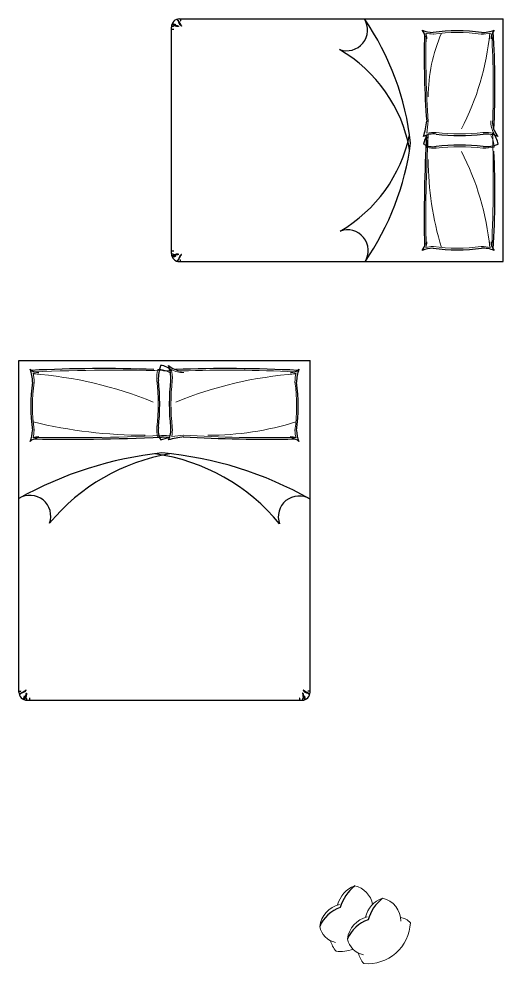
# Model space of a CAD drawing. Header units: millimetres. Extents: x -113526 to 211532, y -79714 to 28306.
# Drawn here: x 38436 to 41428, y 22453 to 28306 of the extents above; entities that cross this region are included whole.
import ezdxf

# ---------------------------------------------------------------- set-up
doc = ezdxf.new("R2010")
doc.units = ezdxf.units.MM
doc.layers.add('$Longfin_AP_HATCH', color=1, linetype='Continuous')
doc.layers.add('J-家具线', color=51, linetype='Continuous')
doc.layers.add('0.15', color=3, linetype='Continuous', lineweight=15)
doc.layers.add('T-填充线', color=8, linetype='Continuous', lineweight=5)

# ---------------------------------------------------------------- blocks, each defined once
blk = doc.blocks.new('sddfhdf')
at = {"layer": 'J-家具线', "color": 4}
for p, q in [((174089600.2, 70313559.3), (174089600.2, 70315609.3)), ((174089600.2, 70315609.3), (174091400.2, 70315609.3)), ((174091400.2, 70313559.3), (174091400.2, 70315609.3)), ((174089650.2, 70313509.3), (174091350.2, 70313509.3))]:
    blk.add_line(p, q, dxfattribs=at)
at = {"layer": 'J-家具线', "color": 8}
for points in [[(174089600.2, 70313562.3), (174089601.4, 70313563.2), (174089602.4, 70313563.8), (174089603.2, 70313564.3), (174089604, 70313564.6), (174089604.6, 70313564.8), (174089605.2, 70313564.9), (174089605.7, 70313564.9), (174089606.1, 70313564.9), (174089606.6, 70313564.9), (174089607, 70313564.9), (174089607.5, 70313565), (174089607.9, 70313565), (174089608.3, 70313565), (174089608.8, 70313565.1), (174089609.2, 70313565.2), (174089609.7, 70313565.3), (174089610.1, 70313565.5), (174089610.6, 70313565.6), (174089611, 70313565.8), (174089611.4, 70313566), (174089611.7, 70313566.2), (174089612, 70313566.3), (174089612.2, 70313566.4), (174089612.2, 70313566.4)], [(174089605.7, 70313548.2), (174089606.9, 70313549.2), (174089608, 70313549.9), (174089609, 70313550.6), (174089609.8, 70313551.1), (174089610.5, 70313551.5), (174089611.2, 70313551.9), (174089611.8, 70313552.2), (174089612.4, 70313552.5), (174089612.9, 70313552.7), (174089613.3, 70313553), (174089613.8, 70313553.3), (174089614.3, 70313553.5), (174089614.7, 70313553.8), (174089615.1, 70313554), (174089615.5, 70313554.3), (174089616, 70313554.6), (174089616.4, 70313554.8), (174089616.8, 70313555.1), (174089617.3, 70313555.4), (174089617.8, 70313555.7), (174089618.3, 70313556), (174089618.8, 70313556.4), (174089619.4, 70313556.7), (174089620, 70313557.1), (174089620.7, 70313557.5), (174089621.4, 70313557.9), (174089622.1, 70313558.3), (174089622.8, 70313558.7), (174089623.6, 70313559.2), (174089624.3, 70313559.6), (174089625, 70313560), (174089625.7, 70313560.4), (174089626.3, 70313560.9), (174089627, 70313561.3), (174089627.6, 70313561.6), (174089628.2, 70313562), (174089628.7, 70313562.4), (174089629.3, 70313562.7), (174089629.8, 70313563.1), (174089630.3, 70313563.4), (174089630.9, 70313563.7), (174089631.4, 70313564.1), (174089631.9, 70313564.4), (174089632.4, 70313564.7), (174089633, 70313565), (174089633.5, 70313565.3), (174089634.1, 70313565.6), (174089634.6, 70313565.9), (174089635.2, 70313566.2), (174089635.8, 70313566.5), (174089636.4, 70313566.8), (174089637, 70313567.1), (174089637.6, 70313567.4), (174089638.2, 70313567.7), (174089638.7, 70313568), (174089639.3, 70313568.4), (174089639.8, 70313568.8), (174089640.2, 70313569.1), (174089640.7, 70313569.5), (174089641.1, 70313569.8), (174089641.5, 70313570.2), (174089641.9, 70313570.5), (174089642.3, 70313570.7), (174089642.6, 70313570.9), (174089643, 70313571.1), (174089643.3, 70313571.1), (174089643.6, 70313571.2), (174089643.8, 70313571.1), (174089644, 70313571.1), (174089644, 70313571), (174089644, 70313570.8), (174089643.9, 70313570.6), (174089643.6, 70313570.4), (174089643.3, 70313570.1), (174089642.8, 70313569.8), (174089642.3, 70313569.5), (174089641.8, 70313569.1), (174089641.2, 70313568.6), (174089640.7, 70313568.1), (174089640.2, 70313567.5), (174089639.7, 70313566.8), (174089639.3, 70313566.1), (174089638.9, 70313565.4), (174089638.6, 70313564.7), (174089638.2, 70313563.9), (174089637.8, 70313563.3), (174089637.3, 70313562.7), (174089636.8, 70313562.1), (174089636.2, 70313561.7), (174089635.5, 70313561.4), (174089634.8, 70313561.1), (174089634, 70313560.9), (174089633.2, 70313560.7), (174089632.4, 70313560.5), (174089631.5, 70313560.2), (174089630.7, 70313559.9), (174089629.9, 70313559.5), (174089629, 70313559.1), (174089628.2, 70313558.6), (174089627.4, 70313558.1), (174089626.6, 70313557.6), (174089625.7, 70313557.1), (174089624.8, 70313556.6), (174089623.9, 70313556.2), (174089623, 70313555.8), (174089622, 70313555.5), (174089621.1, 70313555.3), (174089620.1, 70313555.1), (174089619.2, 70313554.9), (174089618.3, 70313554.7), (174089617.5, 70313554.5), (174089616.7, 70313554.3), (174089616.1, 70313554.1), (174089615.4, 70313553.9), (174089614.9, 70313553.7), (174089614.4, 70313553.5), (174089614, 70313553.2), (174089613.6, 70313553), (174089613.2, 70313552.7), (174089612.8, 70313552.4), (174089612.5, 70313552.1), (174089612.2, 70313551.7), (174089611.8, 70313551.4), (174089611.5, 70313551), (174089611.2, 70313550.7), (174089610.8, 70313550.3), (174089610.5, 70313549.9), (174089610.1, 70313549.5), (174089609.6, 70313549.1), (174089609.2, 70313548.7), (174089608.7, 70313548.3), (174089608.2, 70313547.8), (174089607.6, 70313547.3), (174089607, 70313546.6), (174089606.4, 70313545.9), (174089605.7, 70313545.1)], [(174089644.3, 70313552.7), (174089643.2, 70313546.8), (174089642.2, 70313542.2), (174089641.4, 70313538.7), (174089640.8, 70313536.2), (174089640.2, 70313534.4), (174089639.7, 70313533.2), (174089639.3, 70313532.4), (174089639, 70313531.8), (174089638.8, 70313531.2), (174089638.6, 70313530.6), (174089638.4, 70313530.1), (174089638.3, 70313529.5), (174089638.2, 70313528.9), (174089638.1, 70313528.3), (174089638, 70313527.7), (174089637.9, 70313527), (174089637.8, 70313526.2), (174089637.6, 70313525.3), (174089637.5, 70313524.1), (174089637.2, 70313522.7), (174089636.9, 70313520.7), (174089636.5, 70313518.3), (174089636, 70313515.3), (174089635.3, 70313511.5)], [(174089644.3, 70313552.7), (174089646.4, 70313553.3), (174089647.4, 70313551.7), (174089647.4, 70313551.7), (174089646.2, 70313543.3), (174089645.7, 70313539.4), (174089644.3, 70313538.2), (174089644.9, 70313534.1), (174089641.9, 70313528.4), (174089641.9, 70313525.6), (174089645.5, 70313522.3), (174089646.2, 70313519.4), (174089646.4, 70313517.8), (174089646.5, 70313509.4), (174089646.5, 70313510.9)], [(174091356, 70313552.7), (174091353.9, 70313553.3), (174091352.9, 70313551.7), (174091352.9, 70313551.7), (174091354.1, 70313543.3), (174091354.7, 70313539.4), (174091356, 70313538.2), (174091355.5, 70313534.1), (174091358.4, 70313528.4), (174091358.4, 70313525.6), (174091354.9, 70313522.3), (174091354.1, 70313519.4), (174091353.9, 70313517.8), (174091353.8, 70313509.4), (174091353.8, 70313510.9)], [(174091356, 70313552.7), (174091357.1, 70313546.8), (174091358.1, 70313542.2), (174091358.9, 70313538.7), (174091359.6, 70313536.2), (174091360.1, 70313534.4), (174091360.6, 70313533.2), (174091361, 70313532.4), (174091361.3, 70313531.8), (174091361.6, 70313531.2), (174091361.8, 70313530.6), (174091361.9, 70313530.1), (174091362.1, 70313529.5), (174091362.2, 70313528.9), (174091362.3, 70313528.3), (174091362.4, 70313527.7), (174091362.5, 70313527), (174091362.6, 70313526.2), (174091362.7, 70313525.3), (174091362.9, 70313524.1), (174091363.1, 70313522.7), (174091363.4, 70313520.7), (174091363.8, 70313518.3), (174091364.4, 70313515.3), (174091365, 70313511.5)], [(174091394.7, 70313548.2), (174091393.4, 70313549.2), (174091392.3, 70313549.9), (174091391.4, 70313550.6), (174091390.5, 70313551.1), (174091389.8, 70313551.5), (174091389.1, 70313551.9), (174091388.5, 70313552.2), (174091388, 70313552.5), (174091387.5, 70313552.7), (174091387, 70313553), (174091386.5, 70313553.3), (174091386.1, 70313553.5), (174091385.6, 70313553.8), (174091385.2, 70313554), (174091384.8, 70313554.3), (174091384.4, 70313554.6), (174091383.9, 70313554.8), (174091383.5, 70313555.1), (174091383, 70313555.4), (174091382.5, 70313555.7), (174091382, 70313556), (174091381.5, 70313556.4), (174091380.9, 70313556.7), (174091380.3, 70313557.1), (174091379.6, 70313557.5), (174091378.9, 70313557.9), (174091378.2, 70313558.3), (174091377.5, 70313558.7), (174091376.8, 70313559.2), (174091376, 70313559.6), (174091375.3, 70313560), (174091374.6, 70313560.4), (174091374, 70313560.9), (174091373.4, 70313561.3), (174091372.8, 70313561.6), (174091372.2, 70313562), (174091371.6, 70313562.4), (174091371.1, 70313562.7), (174091370.5, 70313563.1), (174091370, 70313563.4), (174091369.5, 70313563.7), (174091368.9, 70313564.1), (174091368.4, 70313564.4), (174091367.9, 70313564.7), (174091367.4, 70313565), (174091366.8, 70313565.3), (174091366.3, 70313565.6), (174091365.7, 70313565.9), (174091365.1, 70313566.2), (174091364.5, 70313566.5), (174091363.9, 70313566.8), (174091363.3, 70313567.1), (174091362.7, 70313567.4), (174091362.2, 70313567.7), (174091361.6, 70313568), (174091361.1, 70313568.4), (174091360.6, 70313568.8), (174091360.1, 70313569.1), (174091359.7, 70313569.5), (174091359.2, 70313569.8), (174091358.8, 70313570.2), (174091358.4, 70313570.5), (174091358.1, 70313570.7), (174091357.7, 70313570.9), (174091357.4, 70313571.1), (174091357, 70313571.1), (174091356.8, 70313571.2), (174091356.5, 70313571.1), (174091356.4, 70313571.1), (174091356.3, 70313571), (174091356.3, 70313570.8), (174091356.4, 70313570.6), (174091356.7, 70313570.4), (174091357.1, 70313570.1), (174091357.5, 70313569.8), (174091358, 70313569.5), (174091358.5, 70313569.1), (174091359.1, 70313568.6), (174091359.6, 70313568.1), (174091360.1, 70313567.5), (174091360.6, 70313566.8), (174091361, 70313566.1), (174091361.4, 70313565.4), (174091361.8, 70313564.7), (174091362.2, 70313563.9), (174091362.6, 70313563.3), (174091363, 70313562.7), (174091363.6, 70313562.1), (174091364.2, 70313561.7), (174091364.8, 70313561.4), (174091365.6, 70313561.1), (174091366.3, 70313560.9), (174091367.1, 70313560.7), (174091368, 70313560.5), (174091368.8, 70313560.2), (174091369.6, 70313559.9), (174091370.5, 70313559.5), (174091371.3, 70313559.1), (174091372.1, 70313558.6), (174091372.9, 70313558.1), (174091373.8, 70313557.6), (174091374.6, 70313557.1), (174091375.5, 70313556.6), (174091376.4, 70313556.2), (174091377.3, 70313555.8), (174091378.3, 70313555.5), (174091379.2, 70313555.3), (174091380.2, 70313555.1), (174091381.1, 70313554.9), (174091382, 70313554.7), (174091382.8, 70313554.5), (174091383.6, 70313554.3), (174091384.3, 70313554.1), (174091384.9, 70313553.9), (174091385.4, 70313553.7), (174091385.9, 70313553.5), (174091386.4, 70313553.2), (174091386.8, 70313553), (174091387.1, 70313552.7), (174091387.5, 70313552.4), (174091387.8, 70313552.1), (174091388.2, 70313551.7), (174091388.5, 70313551.4), (174091388.8, 70313551), (174091389.1, 70313550.7), (174091389.5, 70313550.3), (174091389.9, 70313549.9), (174091390.3, 70313549.5), (174091390.7, 70313549.1), (174091391.1, 70313548.7), (174091391.6, 70313548.3), (174091392.1, 70313547.8), (174091392.7, 70313547.3), (174091393.3, 70313546.6), (174091394, 70313545.9), (174091394.7, 70313545.1)], [(174091400.2, 70313562.3), (174091399, 70313563.2), (174091398, 70313563.8), (174091397.1, 70313564.3), (174091396.4, 70313564.6), (174091395.7, 70313564.8), (174091395.2, 70313564.9), (174091394.7, 70313564.9), (174091394.2, 70313564.9), (174091393.8, 70313564.9), (174091393.3, 70313564.9), (174091392.9, 70313565), (174091392.4, 70313565), (174091392, 70313565), (174091391.5, 70313565.1), (174091391.1, 70313565.2), (174091390.6, 70313565.3), (174091390.2, 70313565.5), (174091389.7, 70313565.6), (174091389.3, 70313565.8), (174091388.9, 70313566), (174091388.6, 70313566.2), (174091388.3, 70313566.3), (174091388.2, 70313566.4), (174091388.1, 70313566.4)], [(174089628, 70313514.5), (174089629, 70313516.7), (174089629.8, 70313518.8), (174089630.5, 70313520.6), (174089631, 70313522.2), (174089631.4, 70313523.6), (174089631.7, 70313524.8), (174089632, 70313526), (174089632.2, 70313527.1), (174089632.5, 70313528.1), (174089632.8, 70313529), (174089633.1, 70313530), (174089633.4, 70313531.1), (174089633.8, 70313532.2), (174089634.3, 70313533.5), (174089634.9, 70313535), (174089635.5, 70313536.7)], [(174089664.5, 70313524), (174089664.9, 70313522.1), (174089665.3, 70313520.3), (174089665.6, 70313518.5), (174089665.8, 70313516.6), (174089665.9, 70313514.8), (174089665.9, 70313512.9), (174089666, 70313511.1), (174089666, 70313509.3)], [(174091335.9, 70313524), (174091335.4, 70313522.1), (174091335, 70313520.3), (174091334.7, 70313518.5), (174091334.6, 70313516.6), (174091334.5, 70313514.8), (174091334.4, 70313512.9), (174091334.4, 70313511.1), (174091334.4, 70313509.3)], [(174091372.4, 70313514.5), (174091371.3, 70313516.7), (174091370.5, 70313518.8), (174091369.8, 70313520.6), (174091369.3, 70313522.2), (174091368.9, 70313523.6), (174091368.6, 70313524.8), (174091368.3, 70313526), (174091368.1, 70313527.1), (174091367.8, 70313528.1), (174091367.6, 70313529), (174091367.3, 70313530), (174091366.9, 70313531.1), (174091366.5, 70313532.2), (174091366, 70313533.5), (174091365.5, 70313535), (174091364.8, 70313536.7)]]:
    blk.add_lwpolyline(points, dxfattribs=at)
at = {"layer": 'J-家具线', "color": 4}
for centre, radius, start, end in [((174089492.3, 70315480.8), 191.6, 358.39232, 22.60225), ((174089720, 70315610.6), 75.8, 227.85954, 271.80123), ((174090107.5, 70307148.1), 8410.6, 87.78089, 92.92978), ((174090687, 70315499.5), 225.2, 159.51501, 183.4755), ((174090465.5, 70315468.1), 110.8, 43.36449, 84.52402), ((174090615.5, 70315681.2), 137.5, 228.41611, 265.3126), ((174090313.3, 70315499.5), 225.2, 356.5245, 20.48499), ((174090892.8, 70307148.1), 8410.6, 87.07022, 92.21911), ((174091280.3, 70315610.6), 75.8, 268.19877, 312.14046), ((174091508, 70315480.8), 191.6, 157.39775, 181.60768), ((174089199.4, 70315340.3), 1271.2, 353.42597, 6.57403), ((174091800.9, 70315340.3), 1271.2, 173.42597, 186.57403), ((174090766.5, 70315326.1), 1092.9, 172.14891, 187.85109), ((174090233.8, 70315326.1), 1092.9, 352.14891, 7.85109), ((174090575.9, 70315176.3), 115.2, 170.74197, 210.35686), ((174090424.4, 70315176.3), 115.2, 329.64314, 9.25803), ((174089492.3, 70315182.2), 191.6, 337.39775, 358.39232), ((174089906.9, 70328178.7), 13056.8, 269.06659, 272.75648), ((174090427.1, 70315349), 236.2, 282.09898, 296.13225), ((174090701.3, 70314471.6), 670.4, 97.03136, 105.35753), ((174091131.4, 70323936.9), 8815, 266.64509, 271.13596), ((174091508, 70315182.2), 191.6, 181.60768, 202.60225), ((174089720, 70315052.4), 75.8, 96.49786, 132.14046), ((174091280.3, 70315052.4), 75.8, 47.85954, 83.50214), ((174090728.6, 70312743.9), 2306.8, 96.11872, 119.28727), ((174090734.1, 70313821.9), 1225.9, 99.40025, 140.44061), ((174090270, 70313827.1), 1217.1, 39.33241, 81.86107), ((174090278.7, 70312767.7), 2279.1, 60.52367, 84.86263), ((174089668.3, 70314647), 128.5, 339.79659, 122.04726), ((174091332, 70314642.9), 128.5, 57.95274, 200.20341), ((174089650.2, 70313559.3), 50, 180, 270), ((174091350.2, 70313559.3), 50, 270, 0)]:
    blk.add_arc(centre, radius, start, end, dxfattribs=at)
at = {"layer": 'T-填充线'}
for centre, radius, start, end in [((174090200.2, 70302677.3), 12871.5, 88.46036, 92.24672), ((174090687, 70315499.5), 235.1, 166.76988, 183.4755), ((174090461.9, 70315422.2), 131.2, 58.31035, 91.61498), ((174090615.5, 70315681.2), 147.4, 240.14868, 271.5527), ((174090313.3, 70315499.5), 235.1, 356.5245, 13.23012), ((174090889.1, 70306816.1), 8732.7, 87.27226, 91.86925), ((174089492.3, 70315480.8), 201.5, 358.39232, 14.55155), ((174089720, 70315610.6), 85.7, 247.5713, 271.80123), ((174089501.3, 70313064.6), 2469, 67.89882, 85.65117), ((174089199.4, 70315340.3), 1261.2, 353.42597, 6.57403), ((174091800.9, 70315340.3), 1261.2, 173.42597, 186.57403), ((174091499, 70313064.6), 2469, 94.34883, 112.10118), ((174091280.3, 70315610.6), 85.7, 268.19877, 292.4287), ((174091508, 70315480.8), 201.5, 165.44845, 181.60768), ((174090766.5, 70315326.1), 1082.9, 172.14891, 187.85109), ((174090233.8, 70315326.1), 1082.9, 352.14891, 7.85109), ((174090375.3, 70318073.3), 2926.4, 256.4149, 270.1202), ((174090687, 70315181.2), 235.1, 176.5245, 190.52739), ((174090313.3, 70315181.2), 235.1, 349.47261, 3.4755), ((174090773.1, 70316963.8), 1816.9, 269.86585, 287.26581), ((174089492.3, 70315182.2), 201.5, 345.44845, 358.39232), ((174089720, 70315052.4), 85.7, 88.19877, 112.4287), ((174089907.5, 70328157.7), 13025.8, 269.05588, 272.75643), ((174090078.6, 70318730.3), 3611.8, 275.99658, 277.19265), ((174090997.9, 70311535.5), 3631.2, 95.98052, 97.17341), ((174091131.1, 70323927.9), 8796, 266.64552, 271.14886), ((174091280.3, 70315052.4), 85.7, 67.5713, 91.80123), ((174091508, 70315182.2), 201.5, 181.60768, 194.55155)]:
    blk.add_arc(centre, radius, start, end, dxfattribs=at)
blk = doc.blocks.new('cdhk')
at = {"layer": 'J-家具线', "color": 4}
for p, q in [((101189.1, -55322.5), (102589.1, -55322.5)), ((101139.1, -55372.5), (101139.1, -57372.5)), ((102639.1, -55372.5), (102639.1, -57372.5)), ((101139.1, -57372.5), (102639.1, -57372.5))]:
    blk.add_line(p, q, dxfattribs=at)
at = {"layer": 'J-家具线', "color": 8}
for points in [[(101144.5, -55361.4), (101145.8, -55362.4), (101146.9, -55363.2), (101147.8, -55363.8), (101148.7, -55364.3), (101149.4, -55364.8), (101150.1, -55365.1), (101150.7, -55365.4), (101151.2, -55365.7), (101151.8, -55366), (101152.2, -55366.2), (101152.7, -55366.5), (101153.1, -55366.7), (101153.6, -55367), (101154, -55367.3), (101154.4, -55367.5), (101154.8, -55367.8), (101155.3, -55368.1), (101155.7, -55368.3), (101156.2, -55368.6), (101156.7, -55368.9), (101157.2, -55369.3), (101157.7, -55369.6), (101158.3, -55369.9), (101158.9, -55370.3), (101159.6, -55370.7), (101160.3, -55371.1), (101161, -55371.5), (101161.7, -55372), (101162.4, -55372.4), (101163.2, -55372.8), (101163.9, -55373.3), (101164.6, -55373.7), (101165.2, -55374.1), (101165.9, -55374.5), (101166.5, -55374.9), (101167, -55375.3), (101167.6, -55375.6), (101168.2, -55376), (101168.7, -55376.3), (101169.2, -55376.7), (101169.7, -55377), (101170.3, -55377.3), (101170.8, -55377.6), (101171.3, -55377.9), (101171.9, -55378.2), (101172.4, -55378.5), (101173, -55378.8), (101173.5, -55379.1), (101174.1, -55379.4), (101174.7, -55379.7), (101175.3, -55380), (101175.9, -55380.3), (101176.5, -55380.6), (101177.1, -55380.9), (101177.6, -55381.3), (101178.1, -55381.6), (101178.6, -55382), (101179.1, -55382.4), (101179.6, -55382.7), (101180, -55383.1), (101180.4, -55383.4), (101180.8, -55383.7), (101181.1, -55383.9), (101181.5, -55384.1), (101181.9, -55384.3), (101182.2, -55384.4), (101182.5, -55384.4), (101182.7, -55384.4), (101182.9, -55384.3), (101182.9, -55384.2), (101182.9, -55384), (101182.8, -55383.8), (101182.5, -55383.6), (101182.2, -55383.4), (101181.7, -55383.1), (101181.2, -55382.7), (101180.7, -55382.3), (101180.1, -55381.8), (101179.6, -55381.3), (101179.1, -55380.7), (101178.6, -55380.1), (101178.2, -55379.3), (101177.8, -55378.6), (101177.5, -55377.9), (101177.1, -55377.2), (101176.6, -55376.5), (101176.2, -55375.9), (101175.7, -55375.4), (101175.1, -55375), (101174.4, -55374.6), (101173.7, -55374.4), (101172.9, -55374.1), (101172.1, -55373.9), (101171.3, -55373.7), (101170.4, -55373.5), (101169.6, -55373.2), (101168.7, -55372.8), (101167.9, -55372.3), (101167.1, -55371.8), (101166.3, -55371.3), (101165.4, -55370.8), (101164.6, -55370.3), (101163.7, -55369.9), (101162.8, -55369.4), (101161.9, -55369.1), (101160.9, -55368.8), (101160, -55368.5), (101159, -55368.3), (101158.1, -55368.1), (101157.2, -55367.9), (101156.4, -55367.7), (101155.6, -55367.6), (101154.9, -55367.4), (101154.3, -55367.2), (101153.8, -55366.9), (101153.3, -55366.7), (101152.9, -55366.5), (101152.5, -55366.2), (101152.1, -55365.9), (101151.7, -55365.6), (101151.4, -55365.3), (101151.1, -55365), (101150.7, -55364.6), (101150.4, -55364.3), (101150.1, -55363.9), (101149.7, -55363.5), (101149.3, -55363.2), (101149, -55362.8), (101148.5, -55362.4), (101148.1, -55362), (101147.6, -55361.5), (101147.1, -55361), (101146.5, -55360.5), (101145.9, -55359.9), (101145.3, -55359.1), (101144.5, -55358.3)], [(101166.8, -55327.7), (101167.9, -55330), (101168.7, -55332), (101169.4, -55333.8), (101169.9, -55335.4), (101170.3, -55336.8), (101170.6, -55338.1), (101170.9, -55339.2), (101171.1, -55340.3), (101171.4, -55341.3), (101171.6, -55342.3), (101172, -55343.3), (101172.3, -55344.3), (101172.7, -55345.5), (101173.2, -55346.8), (101173.8, -55348.3), (101174.4, -55350)], [(101183.2, -55366), (101182.1, -55360.1), (101181.1, -55355.5), (101180.3, -55352), (101179.6, -55349.4), (101179.1, -55347.6), (101178.6, -55346.4), (101178.2, -55345.6), (101177.9, -55345), (101177.7, -55344.4), (101177.4, -55343.9), (101177.3, -55343.3), (101177.2, -55342.8), (101177, -55342.2), (101176.9, -55341.6), (101176.9, -55340.9), (101176.8, -55340.2), (101176.7, -55339.5), (101176.5, -55338.5), (101176.3, -55337.4), (101176.1, -55335.9), (101175.8, -55334), (101175.4, -55331.5), (101174.8, -55328.5), (101174.2, -55324.7)], [(101183.2, -55366), (101185.3, -55366.5), (101186.3, -55365), (101186.3, -55365), (101185.1, -55356.5), (101184.5, -55352.6), (101183.2, -55351.4), (101183.8, -55347.3), (101180.8, -55341.6), (101180.8, -55338.9), (101184.3, -55335.5), (101185.1, -55332.6), (101185.3, -55331), (101185.4, -55322.6), (101185.4, -55324.2)], [(101203.3, -55337.2), (101203.8, -55335.4), (101204.2, -55333.5), (101204.5, -55331.7), (101204.7, -55329.8), (101204.8, -55328), (101204.8, -55326.2), (101204.8, -55324.3), (101204.8, -55322.5)], [(102574.8, -55337.2), (102574.3, -55335.4), (102573.9, -55333.5), (102573.6, -55331.7), (102573.4, -55329.8), (102573.3, -55328), (102573.3, -55326.2), (102573.3, -55324.3), (102573.3, -55322.5)], [(102594.9, -55366), (102592.8, -55366.5), (102591.8, -55365), (102591.8, -55365), (102593, -55356.5), (102593.6, -55352.6), (102594.9, -55351.4), (102594.3, -55347.3), (102597.3, -55341.6), (102597.3, -55338.9), (102593.8, -55335.5), (102593, -55332.6), (102592.8, -55331), (102592.7, -55322.6), (102592.7, -55324.2)], [(102594.9, -55366), (102596, -55360.1), (102597, -55355.5), (102597.8, -55352), (102598.5, -55349.4), (102599, -55347.6), (102599.5, -55346.4), (102599.9, -55345.6), (102600.2, -55345), (102600.4, -55344.4), (102600.7, -55343.9), (102600.8, -55343.3), (102600.9, -55342.8), (102601.1, -55342.2), (102601.2, -55341.6), (102601.2, -55340.9), (102601.3, -55340.2), (102601.4, -55339.5), (102601.6, -55338.5), (102601.8, -55337.4), (102602, -55335.9), (102602.3, -55334), (102602.7, -55331.5), (102603.3, -55328.5), (102603.9, -55324.7)], [(102633.6, -55361.4), (102632.3, -55362.4), (102631.2, -55363.2), (102630.3, -55363.8), (102629.4, -55364.3), (102628.7, -55364.8), (102628, -55365.1), (102627.4, -55365.4), (102626.9, -55365.7), (102626.3, -55366), (102625.9, -55366.2), (102625.4, -55366.5), (102625, -55366.7), (102624.5, -55367), (102624.1, -55367.3), (102623.7, -55367.5), (102623.3, -55367.8), (102622.8, -55368.1), (102622.4, -55368.3), (102621.9, -55368.6), (102621.4, -55368.9), (102620.9, -55369.3), (102620.4, -55369.6), (102619.8, -55369.9), (102619.2, -55370.3), (102618.5, -55370.7), (102617.8, -55371.1), (102617.1, -55371.5), (102616.4, -55372), (102615.7, -55372.4), (102614.9, -55372.8), (102614.2, -55373.3), (102613.5, -55373.7), (102612.9, -55374.1), (102612.2, -55374.5), (102611.6, -55374.9), (102611.1, -55375.3), (102610.5, -55375.6), (102610, -55376), (102609.4, -55376.3), (102608.9, -55376.7), (102608.4, -55377), (102607.8, -55377.3), (102607.3, -55377.6), (102606.8, -55377.9), (102606.2, -55378.2), (102605.7, -55378.5), (102605.1, -55378.8), (102604.6, -55379.1), (102604, -55379.4), (102603.4, -55379.7), (102602.8, -55380), (102602.2, -55380.3), (102601.6, -55380.6), (102601, -55380.9), (102600.5, -55381.3), (102600, -55381.6), (102599.5, -55382), (102599, -55382.4), (102598.5, -55382.7), (102598.1, -55383.1), (102597.7, -55383.4), (102597.3, -55383.7), (102597, -55383.9), (102596.6, -55384.1), (102596.2, -55384.3), (102595.9, -55384.4), (102595.6, -55384.4), (102595.4, -55384.4), (102595.2, -55384.3), (102595.2, -55384.2), (102595.2, -55384), (102595.3, -55383.8), (102595.6, -55383.6), (102595.9, -55383.4), (102596.4, -55383.1), (102596.9, -55382.7), (102597.4, -55382.3), (102598, -55381.8), (102598.5, -55381.3), (102599, -55380.7), (102599.5, -55380.1), (102599.9, -55379.3), (102600.3, -55378.6), (102600.6, -55377.9), (102601, -55377.2), (102601.5, -55376.5), (102601.9, -55375.9), (102602.4, -55375.4), (102603, -55375), (102603.7, -55374.6), (102604.4, -55374.4), (102605.2, -55374.1), (102606, -55373.9), (102606.9, -55373.7), (102607.7, -55373.5), (102608.5, -55373.2), (102609.4, -55372.8), (102610.2, -55372.3), (102611, -55371.8), (102611.8, -55371.3), (102612.7, -55370.8), (102613.5, -55370.3), (102614.4, -55369.9), (102615.3, -55369.4), (102616.2, -55369.1), (102617.2, -55368.8), (102618.1, -55368.5), (102619.1, -55368.3), (102620, -55368.1), (102620.9, -55367.9), (102621.7, -55367.7), (102622.5, -55367.6), (102623.2, -55367.4), (102623.8, -55367.2), (102624.3, -55366.9), (102624.8, -55366.7), (102625.2, -55366.5), (102625.6, -55366.2), (102626, -55365.9), (102626.4, -55365.6), (102626.7, -55365.3), (102627, -55365), (102627.4, -55364.6), (102627.7, -55364.3), (102628, -55363.9), (102628.4, -55363.5), (102628.8, -55363.2), (102629.1, -55362.8), (102629.6, -55362.4), (102630, -55362), (102630.5, -55361.5), (102631, -55361), (102631.6, -55360.5), (102632.2, -55359.9), (102632.9, -55359.1), (102633.6, -55358.3)], [(102611.3, -55327.7), (102610.2, -55330), (102609.4, -55332), (102608.7, -55333.8), (102608.2, -55335.4), (102607.8, -55336.8), (102607.5, -55338.1), (102607.2, -55339.2), (102607, -55340.3), (102606.7, -55341.3), (102606.5, -55342.3), (102606.1, -55343.3), (102605.8, -55344.3), (102605.4, -55345.5), (102604.9, -55346.8), (102604.3, -55348.3), (102603.7, -55350)], [(101139.1, -55375.5), (101140.2, -55376.4), (101141.3, -55377.1), (101142.1, -55377.5), (101142.9, -55377.8), (101143.5, -55378), (101144, -55378.1), (101144.5, -55378.2), (101145, -55378.2), (101145.5, -55378.2), (101145.9, -55378.2), (101146.3, -55378.2), (101146.8, -55378.2), (101147.2, -55378.3), (101147.7, -55378.3), (101148.1, -55378.4), (101148.6, -55378.5), (101149, -55378.7), (101149.5, -55378.9), (101149.9, -55379.1), (101150.3, -55379.2), (101150.6, -55379.4), (101150.9, -55379.5), (101151.1, -55379.6), (101151.1, -55379.7)], [(102639.1, -55375.5), (102637.9, -55376.4), (102636.8, -55377.1), (102636, -55377.5), (102635.2, -55377.8), (102634.6, -55378), (102634.1, -55378.1), (102633.6, -55378.2), (102633.1, -55378.2), (102632.6, -55378.2), (102632.2, -55378.2), (102631.8, -55378.2), (102631.3, -55378.2), (102630.9, -55378.3), (102630.4, -55378.3), (102630, -55378.4), (102629.5, -55378.5), (102629.1, -55378.7), (102628.6, -55378.9), (102628.2, -55379.1), (102627.8, -55379.2), (102627.5, -55379.4), (102627.2, -55379.5), (102627, -55379.6), (102627, -55379.7)]]:
    blk.add_lwpolyline(points, dxfattribs=at)
at = {"layer": 'J-家具线', "color": 4}
for centre, radius, start, end in [((101189.1, -55372.5), 50, 90, 180), ((102589.1, -55372.5), 50, 0, 90), ((101670.4, -55906.6), 902.9, 280.25788, 329.73332), ((102570.9, -56406.1), 128.5, 159.79659, 302.04726), ((101207.2, -56410.2), 128.5, 237.95274, 20.20341), ((102107.7, -55910.7), 902.9, 210.26668, 258.17966), ((102085.1, -55152.3), 1662.3, 235.31008, 262.621), ((101693, -55148.2), 1662.3, 276.17107, 304.68992), ((101258.9, -56815.7), 75.8, 227.85954, 263.50214), ((101031.2, -56945.5), 191.6, 1.60768, 22.60225), ((101407.8, -65700.1), 8815, 86.64509, 91.13596), ((101964.8, -56939.5), 115.2, 149.64314, 189.25803), ((101815.9, -57112.2), 236.2, 63.86775, 77.90102), ((102090.2, -56234.9), 670.4, 254.64247, 262.96864), ((101813.3, -56939.5), 115.2, 350.74197, 30.35686), ((102408.2, -62289.4), 5404.2, 88.54931, 94.28508), ((102519.2, -56815.7), 75.8, 276.49786, 312.14046), ((102746.9, -56945.5), 191.6, 157.39775, 178.39232), ((102305.4, -57089.4), 1092.9, 172.14891, 187.85109), ((101472.7, -57089.4), 1092.9, 352.14891, 7.85109), ((100588.3, -57103.6), 1271.2, 353.42597, 6.57403), ((103189.8, -57103.6), 1271.2, 173.42597, 186.57403), ((101031.2, -57244), 191.6, 337.39775, 1.60768), ((102746.9, -57244), 191.6, 178.39232, 202.60225), ((101258.9, -57373.8), 75.8, 88.19877, 132.14046), ((102075.9, -57262.8), 225.2, 176.5245, 200.48499), ((101702.2, -57262.8), 225.2, 339.51501, 3.4755), ((102519.2, -57373.8), 75.8, 47.85954, 91.80123), ((101561.1, -51917.8), 5404.2, 266.34482, 272.76847), ((101854.4, -57231.3), 110.8, 275.47598, 316.63551), ((102004.4, -57444.4), 137.5, 94.6874, 131.58389), ((102217, -51917.8), 5404.2, 267.23153, 273.65518)]:
    blk.add_arc(centre, radius, start, end, dxfattribs=at)
at = {"layer": 'T-填充线'}
for centre, radius, start, end in [((102305.4, -57089.4), 1082.9, 172.14891, 187.85109), ((101258.9, -56815.7), 85.7, 247.5713, 271.80123), ((101031.2, -56945.5), 201.5, 1.60768, 14.55155), ((101766.1, -58727), 1816.9, 89.86585, 107.26582), ((101408.2, -65691.2), 8796, 86.64552, 91.14886), ((102075.9, -56944.4), 235.1, 169.47261, 183.4755), ((101467.5, -60493.5), 3611.8, 82.80735, 84.00342), ((102386.7, -53298.7), 3631.2, 262.82659, 264.01948), ((101702.2, -56944.4), 235.1, 356.5245, 10.52739), ((102408.2, -62289.6), 5394.4, 88.53308, 94.2838), ((102159.9, -57886.6), 976.5, 66.37054, 90.12499), ((102519.2, -56815.7), 85.7, 268.19877, 292.4287), ((102746.9, -56945.5), 201.5, 165.44845, 178.39232), ((101472.7, -57089.4), 1082.9, 352.14891, 7.85109), ((100588.3, -57103.6), 1261.2, 353.42597, 6.57403), ((103189.8, -57103.6), 1261.2, 173.42597, 186.57403), ((101072.9, -55673.7), 1623.4, 275.46199, 297.36623), ((102705.2, -55673.7), 1623.4, 242.63377, 264.53801), ((101031.2, -57244), 201.5, 345.44845, 1.60768), ((102746.9, -57244), 201.5, 178.39232, 194.55155), ((101258.9, -57373.8), 85.7, 88.19877, 112.4287), ((102075.9, -57262.8), 235.1, 176.5245, 193.23012), ((101850.8, -57185.4), 131.2, 268.38502, 301.68965), ((101702.2, -57262.8), 235.1, 346.76988, 3.4755), ((102004.4, -57444.4), 147.4, 88.4473, 119.85132), ((102519.2, -57373.8), 85.7, 67.5713, 91.80123), ((101650.1, -48579.3), 8732.7, 267.27226, 271.86925), ((102217, -51917.6), 5394.4, 267.62165, 273.47078)]:
    blk.add_arc(centre, radius, start, end, dxfattribs=at)
blk = doc.blocks.new('dsfbN')
at = {"color": 8}
blk.add_lwpolyline([(173732475.5, 71137090.8, -0.14773), (173732557.5, 71136951.3, -0.213343), (173732677.8, 71136828.2, -0.178662)], format="xyb", dxfattribs=at)
at = {"layer": '0.15', "color": 4, "linetype": 'ByBlock'}
for points in [[(173732355.2, 71136954, -0.356772), (173732475.5, 71137090.8, -0.249542), (173732574.6, 71136966.9, 9.61688)], [(173732358.1, 71136978.1, 0.165541), (173732295, 71136948.5, 0.425989), (173732568.4, 71136680.5, 0.121523), (173732606.1, 71136744.1, -7.115464)], [(173732564, 71136970.6, -0.306663), (173732677.8, 71136828.2, -0.30633), (173732573.9, 71136735.2, 0.872847)]]:
    blk.add_lwpolyline(points, format="xyb", dxfattribs=at)
blk = doc.blocks.new('DGBAehnrgm')
at = {"color": 8}
blk.add_lwpolyline([(173732475.5, 71137090.8, -0.14773), (173732557.5, 71136951.3, -0.213343), (173732677.8, 71136828.2, -0.178662)], format="xyb", dxfattribs=at)
at = {"layer": '0.15', "color": 4, "linetype": 'ByBlock'}
for points in [[(173732358.9, 71136981.9, -0.302541), (173732475.5, 71137090.8, -0.249542), (173732574.6, 71136966.9)], [(173732564, 71136970.6, -0.306663), (173732677.8, 71136828.2, -0.30633), (173732573.9, 71136735.2, 0.872847)], [(173732463.8, 71136698.6, 0.100993), (173732568.4, 71136680.5, 0.121523), (173732606.1, 71136744.1)]]:
    blk.add_lwpolyline(points, format="xyb", dxfattribs=at)
at = {"layer": '$Longfin_AP_HATCH', "color": 2}
blk.add_blockref('dsfbN', (-175.5, -66.5), dxfattribs=at)

msp = doc.modelspace()

# ---------------------------------------------------------------- block references
at = {"layer": '$Longfin_AP_HATCH', "color": 2, "xscale": -1, "rotation": 356.826111899111}
msp.add_blockref('DGBAehnrgm', (169567889.2, -80623979.1), dxfattribs=at)
at = {"color": 1, "rotation": 90}
msp.add_blockref('cdhk', (-15944.1, -74333.2), dxfattribs=at)
msp.add_blockref('sddfhdf', (-174051164.4, -70289413.6))

doc.saveas('drawing.dxf')
